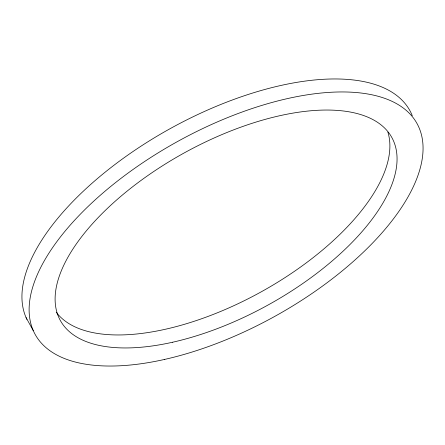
<?xml version="1.0" encoding="UTF-8"?>
<svg xmlns="http://www.w3.org/2000/svg" width="445" height="445" viewBox="0 0 445 445"><rect width="100%" height="100%" fill="white"/><g stroke="black" fill="none" stroke-linecap="round" stroke-linejoin="round"><path stroke-width="0.67" d="M26.071 317.58L33.242 330.568M26.906 319.393A218.117 100.042 -28.9 0 1 178.095 124.355A218.117 100.042 -28.9 0 1 412.265 115.633M387.884 132.115A189.32 86.831 -28.9 0 1 258.395 293.383A189.32 86.831 -28.9 0 1 56.242 312.24M164.428 359.46A218.117 100.042 -28.9 0 0 418.929 127.42A218.117 100.042 -28.9 0 0 94.896 200.105A218.117 100.042 -28.9 0 0 164.428 359.46M172.571 342.238A189.32 86.831 -28.9 0 0 393.469 140.831A189.32 86.831 -28.9 0 0 112.218 203.916A189.32 86.831 -28.9 0 0 172.571 342.238"/></g></svg>
